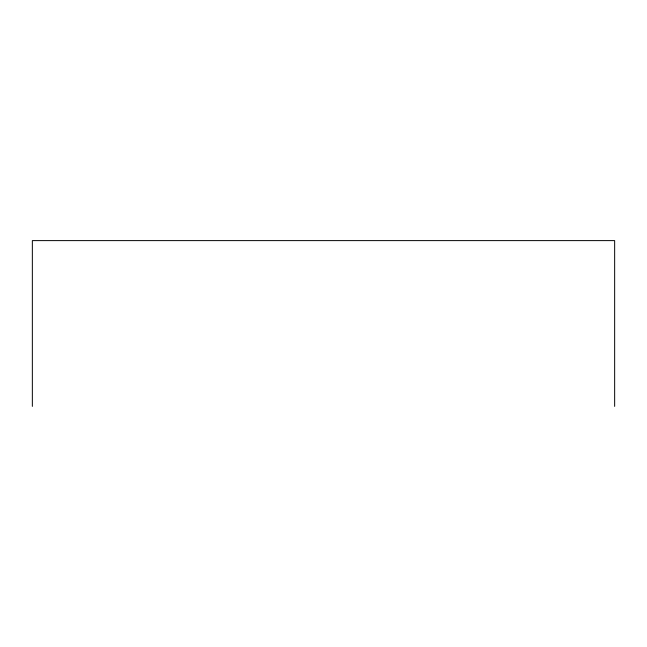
<?xml version="1.0" encoding="UTF-8"?>
<svg xmlns="http://www.w3.org/2000/svg" width="647" height="647" viewBox="0 0 647 647"><rect width="100%" height="100%" fill="white"/><g stroke="black" fill="none" stroke-linecap="round" stroke-linejoin="round"><path stroke-width="0.97" d="M614.65 406.389L614.65 240.611L32.35 240.611L32.35 406.389"/></g></svg>
